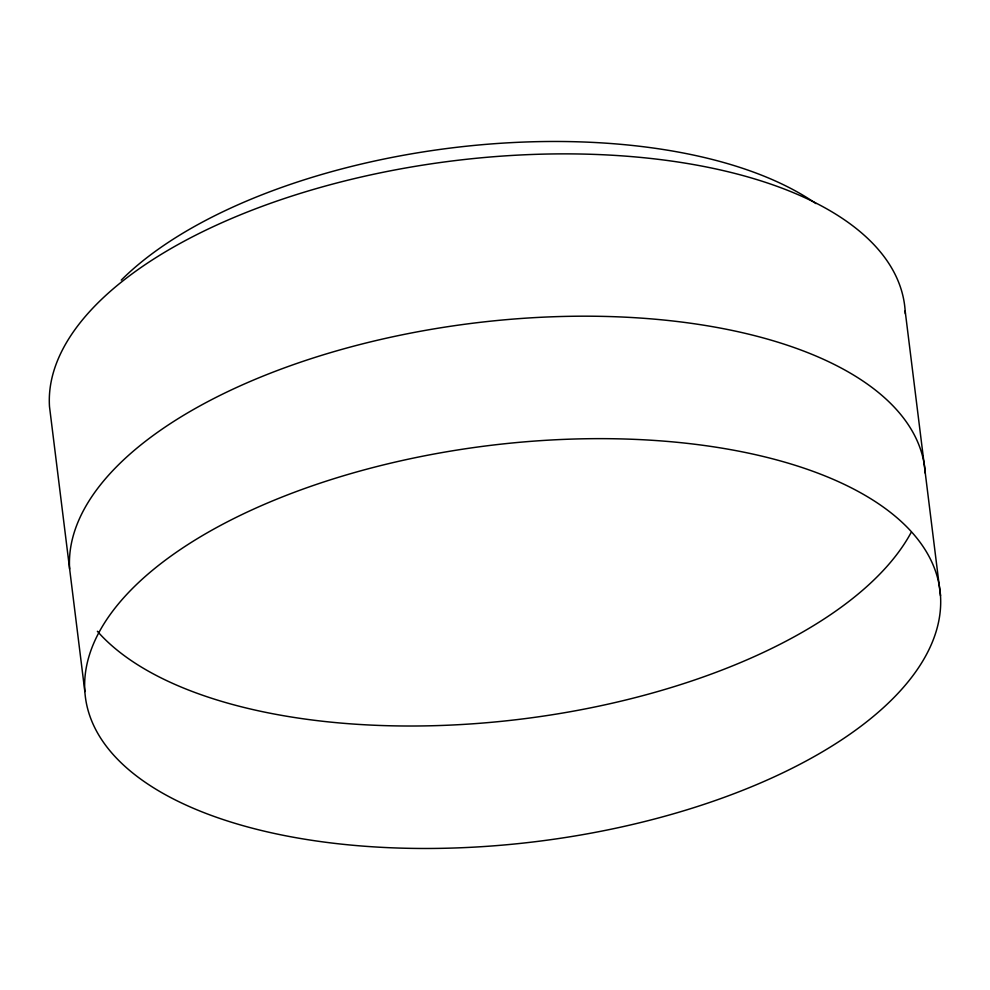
<?xml version="1.0" encoding="UTF-8"?>
<svg xmlns="http://www.w3.org/2000/svg" width="990" height="990" viewBox="0 0 990 990"><rect width="100%" height="100%" fill="white"/><g stroke="black" fill="none" stroke-linecap="round" stroke-linejoin="round"><path stroke-width="1.49" d="M905.157 310.897L940.5 595.757A430.613 199.411 -7.1 0 1 310.452 840.102A430.613 199.411 -7.1 0 1 287.063 495.074A430.613 199.411 -7.1 0 1 940.5 595.757M84.843 691.527L49.5 406.667A430.613 199.411 -7.1 0 1 466.909 159.242A430.613 199.411 -7.1 0 1 905.305 313.768M911.072 532.583A430.613 199.411 -7.1 0 1 519.465 719.322A430.613 199.411 -7.1 0 1 97.367 631.261M69.634 568.99A430.613 199.411 -7.1 0 1 483.962 321.899A430.613 199.411 -7.1 0 1 925.291 473.22M121.25 280.121A399.861 185.167 -7.1 0 1 462.924 146.594A399.861 185.167 -7.1 0 1 815.97 203.581"/></g></svg>
